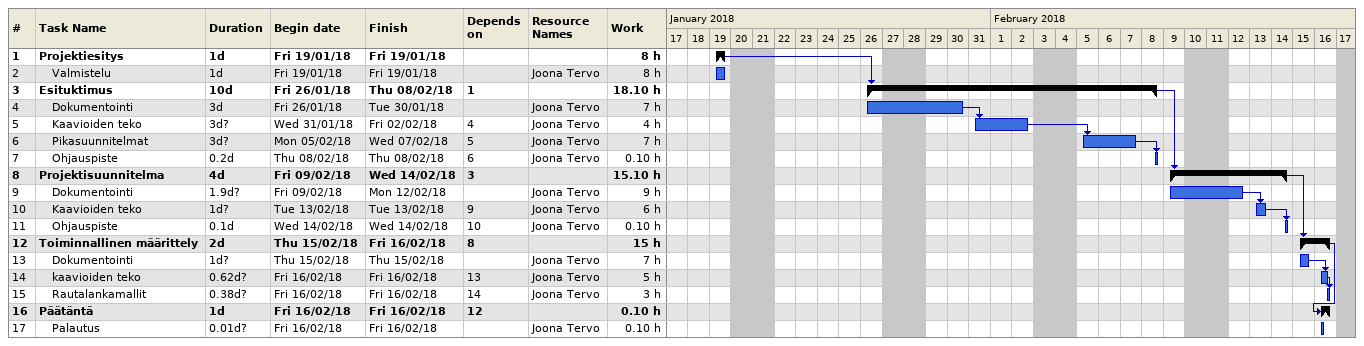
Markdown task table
| ID | Level | Task | Duration | Start | Finish | Predecessors | Resources | Work (h) |
|---|---|---|---|---|---|---|---|---|
| 1 | 1 | **Projektiesitys** | 1d | 2018-01-19 | 2018-01-19 |  |  | 8 |
| 2 | 2 | Valmistelu | 1d | 2018-01-19 | 2018-01-19 |  | Joona Tervo | 8 |
| 3 | 1 | **Esituktimus** | 10d | 2018-01-26 | 2018-02-08 | 1 |  | 18.10 |
| 4 | 2 | Dokumentointi | 3d | 2018-01-26 | 2018-01-30 |  | Joona Tervo | 7 |
| 5 | 2 | Kaavioiden teko | 3d? | 2018-01-31 | 2018-02-02 | 4 | Joona Tervo | 4 |
| 6 | 2 | Pikasuunnitelmat | 3d? | 2018-02-05 | 2018-02-07 | 5 | Joona Tervo | 7 |
| 7 | 2 | Ohjauspiste | 0.2d | 2018-02-08 | 2018-02-08 | 6 | Joona Tervo | 0.10 |
| 8 | 1 | **Projektisuunnitelma** | 4d | 2018-02-09 | 2018-02-14 | 3 |  | 15.10 |
| 9 | 2 | Dokumentointi | 1.9d? | 2018-02-09 | 2018-02-12 |  | Joona Tervo | 9 |
| 10 | 2 | Kaavioiden teko | 1d? | 2018-02-13 | 2018-02-13 | 9 | Joona Tervo | 6 |
| 11 | 2 | Ohjauspiste | 0.1d | 2018-02-14 | 2018-02-14 | 10 | Joona Tervo | 0.10 |
| 12 | 1 | **Toiminnallinen määrittely** | 2d | 2018-02-15 | 2018-02-16 | 8 |  | 15 |
| 13 | 2 | Dokumentointi | 1d? | 2018-02-15 | 2018-02-15 |  | Joona Tervo | 7 |
| 14 | 2 | kaavioiden teko | 0.62d? | 2018-02-16 | 2018-02-16 | 13 | Joona Tervo | 5 |
| 15 | 2 | Rautalankamallit | 0.38d? | 2018-02-16 | 2018-02-16 | 14 | Joona Tervo | 3 |
| 16 | 1 | **Päätäntä** | 1d | 2018-02-16 | 2018-02-16 | 12 |  | 0.10 |
| 17 | 2 | Palautus | 0.01d? | 2018-02-16 | 2018-02-16 |  | Joona Tervo | 0.10 |
